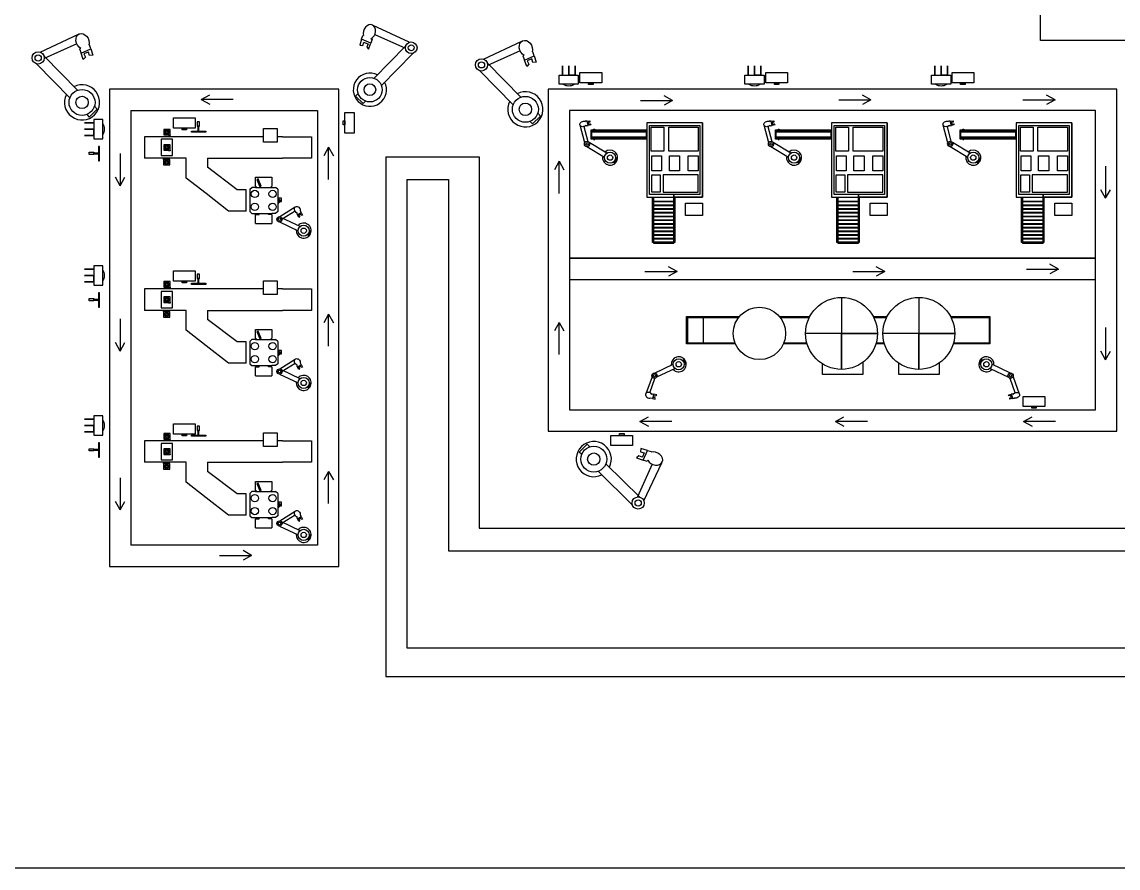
# Model space of a CAD drawing. Header units: millimetres. Extents: x 830 to 218144, y 75 to 99943.
# Drawn here: x 88195 to 147263, y 75 to 45653 of the extents above; entities that cross this region are included whole.
import ezdxf

# ---------------------------------------------------------------- set-up
doc = ezdxf.new("R2010")
doc.units = ezdxf.units.MM

msp = doc.modelspace()

# ---------------------------------------------------------------- linework, layer by layer
for p, q in [((89180, 44025), (91236, 44985)), ((106501, 44726), (106564, 44931)), ((106564, 44931), (106595, 44918)), ((109070, 44555), (107131, 45460)), ((107208, 44976), (108862, 44233)), ((91154, 44471), (89401, 43684)), ((91838, 44424), (91804, 44410)), ((91904, 44207), (91838, 44424)), ((106501, 44726), (106401, 44398)), ((106401, 44398), (106565, 44384)), ((106993, 44508), (106501, 44726)), ((106565, 44384), (106624, 44562)), ((106624, 44562), (106821, 44479)), ((106850, 44467), (106777, 44293)), ((106821, 44479), (106850, 44467)), ((106879, 44180), (106993, 44508)), ((107066, 44717), (106993, 44508)), ((107001, 44745), (107066, 44717)), ((113070, 43652), (115126, 44612)), ((91374, 44226), (91306, 44197)), ((91306, 44197), (91383, 43976)), ((91383, 43976), (91904, 44207)), ((91504, 43628), (91383, 43976)), ((91612, 43747), (91504, 43628)), ((91565, 43945), (91535, 43932)), ((91535, 43932), (91612, 43747)), ((91774, 44033), (91565, 43945)), ((91836, 43844), (91774, 44033)), ((92010, 43858), (91836, 43844)), ((91904, 44207), (92010, 43858)), ((106777, 44293), (106879, 44180)), ((115044, 44097), (113291, 43310)), ((115264, 43853), (115196, 43823)), ((115196, 43823), (115273, 43602)), ((115273, 43602), (115794, 43833)), ((115728, 44050), (115694, 44036)), ((115794, 43833), (115728, 44050)), ((115794, 43833), (115900, 43485)), ((115394, 43254), (115273, 43602)), ((115502, 43374), (115394, 43254)), ((115455, 43571), (115425, 43559)), ((115425, 43559), (115502, 43374)), ((115664, 43659), (115455, 43571)), ((115726, 43470), (115664, 43659)), ((115900, 43485), (115726, 43470)), ((94065, 42038), (92915, 42038)), ((92915, 42038), (92915, 16317)), ((105279, 42038), (94065, 42038)), ((105279, 16317), (105279, 42038)), ((117710, 42038), (116560, 42038)), ((147193, 42038), (116560, 42038)), ((116560, 42038), (116560, 23612)), ((147193, 23612), (147193, 42038)), ((97858, 41480), (98317, 41734)), ((99587, 41480), (97858, 41480)), ((97858, 41480), (98317, 41225)), ((121525, 41426), (123255, 41426)), ((123255, 41426), (122795, 41680)), ((123255, 41426), (122795, 41171)), ((132218, 41454), (133948, 41454)), ((133948, 41454), (133488, 41709)), ((133948, 41454), (133488, 41200)), ((142138, 41454), (143868, 41454)), ((143868, 41454), (143408, 41709)), ((143868, 41454), (143408, 41200)), ((92915, 40888), (92915, 17467)), ((94065, 40888), (104129, 40888)), ((94065, 40888), (94065, 17467)), ((104129, 40888), (104129, 33852)), ((117710, 40888), (117710, 32923)), ((146043, 40888), (117710, 40888)), ((146043, 32923), (146043, 40888)), ((118650, 40315), (118553, 40303)), ((118553, 40303), (118557, 40288)), ((118650, 40315), (118805, 40334)), ((118709, 40077), (118650, 40315)), ((118798, 40259), (118714, 40247)), ((118714, 40247), (118735, 40152)), ((118805, 40334), (118798, 40259)), ((124877, 40222), (121877, 40222)), ((121877, 40222), (121877, 36222)), ((124877, 36222), (124877, 40222)), ((124877, 40222), (124877, 36222)), ((128565, 40315), (128469, 40303)), ((128469, 40303), (128472, 40288)), ((128565, 40315), (128721, 40334)), ((128624, 40077), (128565, 40315)), ((128714, 40259), (128629, 40247)), ((128629, 40247), (128651, 40152)), ((128721, 40334), (128714, 40259)), ((134819, 40222), (131819, 40222)), ((131819, 40222), (131819, 36222)), ((134819, 36222), (134819, 40222)), ((134819, 40222), (134819, 36222)), ((138221, 40315), (138124, 40303)), ((138124, 40303), (138127, 40288)), ((138221, 40315), (138376, 40334)), ((138279, 40077), (138221, 40315)), ((138369, 40259), (138284, 40247)), ((138284, 40247), (138306, 40152)), ((138376, 40334), (138369, 40259)), ((144770, 40222), (141770, 40222)), ((141770, 40222), (141770, 36222)), ((144770, 36222), (144770, 40222)), ((144770, 40222), (144770, 36222)), ((118522, 39149), (118271, 40091)), ((118482, 40018), (118683, 39217)), ((118602, 40092), (118609, 40061)), ((118609, 40061), (118709, 40077)), ((118865, 40102), (118709, 40077)), ((118735, 40152), (118738, 40138)), ((118738, 40138), (118822, 40157)), ((118822, 40157), (118865, 40102)), ((121877, 39785), (118866, 39785)), ((121877, 39845), (121877, 39785)), ((121877, 39785), (121877, 39342)), ((128437, 39149), (128186, 40091)), ((128397, 40018), (128598, 39217)), ((128517, 40092), (128525, 40061)), ((128525, 40061), (128624, 40077)), ((128780, 40102), (128624, 40077)), ((128651, 40152), (128654, 40138)), ((128654, 40138), (128738, 40157)), ((128738, 40157), (128780, 40102)), ((131819, 39785), (128808, 39785)), ((131819, 39845), (131819, 39785)), ((131819, 39785), (131819, 39342)), ((138092, 39149), (137841, 40091)), ((138053, 40018), (138253, 39217)), ((138173, 40092), (138180, 40061)), ((138180, 40061), (138279, 40077)), ((138435, 40102), (138279, 40077)), ((138306, 40152), (138309, 40138)), ((138309, 40138), (138393, 40157)), ((138393, 40157), (138435, 40102)), ((141770, 39785), (138759, 39785)), ((141770, 39845), (141770, 39785)), ((141770, 39785), (141770, 39342)), ((94804, 39468), (94804, 38318)), ((101205, 39468), (94804, 39468)), ((102241, 39468), (101952, 39468)), ((102241, 39468), (103806, 39468)), ((103806, 39468), (103806, 38318)), ((121877, 39402), (118866, 39402)), ((121877, 39342), (121877, 39402)), ((131819, 39402), (128808, 39402)), ((131819, 39342), (131819, 39402)), ((141770, 39402), (138759, 39402)), ((141770, 39342), (141770, 39402)), ((93491, 38557), (93491, 36828)), ((104724, 38899), (104470, 38440)), ((104724, 37170), (104724, 38899)), ((104724, 38899), (104979, 38440)), ((97052, 38318), (94804, 38318)), ((97052, 37241), (97052, 38318)), ((98199, 38318), (98199, 37821)), ((98199, 38318), (102241, 38318)), ((99785, 36614), (98199, 37821)), ((103806, 38318), (102241, 38318)), ((107811, 38388), (107811, 36388)), ((107811, 38388), (109811, 38388)), ((111811, 38388), (112827, 38388)), ((112827, 38388), (112827, 36388)), ((112827, 38388), (112827, 36388)), ((117141, 38149), (116887, 37690)), ((117141, 36420), (117141, 38149)), ((117141, 38149), (117396, 37690)), ((146592, 37883), (146592, 36153)), ((93491, 36828), (93236, 37287)), ((93491, 36828), (93746, 37287)), ((98125, 36404), (97052, 37241)), ((100781, 36812), (100781, 37289)), ((100781, 37289), (101669, 37289)), ((101669, 37289), (101669, 36812)), ((100470, 36637), (100583, 36739)), ((100781, 36812), (100852, 36739)), ((100781, 36739), (101669, 36739)), ((101669, 36812), (101598, 36739)), ((101980, 36637), (101867, 36739)), ((108932, 37165), (108932, 35947)), ((110157, 37165), (111173, 37165)), ((111173, 37165), (111173, 35165)), ((99331, 35464), (98125, 36404)), ((99969, 36614), (99785, 36614)), ((100279, 36614), (99969, 36614)), ((100279, 35464), (100279, 36614)), ((102093, 35974), (102093, 36076)), ((102093, 36076), (102111, 36076)), ((102111, 36076), (102111, 35974)), ((107811, 36388), (107811, 34388)), ((112827, 36388), (112827, 34388)), ((121877, 36222), (124877, 36222)), ((122171, 33767), (122171, 36222)), ((122171, 36222), (122221, 36222)), ((122221, 36222), (122221, 33767)), ((123330, 34166), (123330, 36366)), ((123330, 36366), (123330, 36166)), ((123330, 33767), (123330, 36222)), ((123330, 35981), (123330, 36181)), ((123330, 36166), (123330, 35966)), ((124877, 36222), (123377, 36222)), ((123377, 36222), (123377, 33767)), ((131819, 36222), (134819, 36222)), ((132113, 33767), (132113, 36222)), ((132113, 36222), (132163, 36222)), ((132163, 36222), (132163, 33767)), ((133272, 34166), (133272, 36366)), ((133272, 36366), (133272, 36166)), ((133272, 33767), (133272, 36222)), ((133272, 35981), (133272, 36181)), ((133272, 36166), (133272, 35966)), ((134819, 36222), (133319, 36222)), ((133319, 36222), (133319, 33767)), ((141770, 36222), (144770, 36222)), ((142063, 33767), (142063, 36222)), ((142063, 36222), (142113, 36222)), ((142113, 36222), (142113, 33767)), ((143222, 34166), (143222, 36366)), ((143222, 36366), (143222, 36166)), ((143222, 33767), (143222, 36222)), ((143222, 35981), (143222, 36181)), ((143222, 36166), (143222, 35966)), ((144770, 36222), (143270, 36222)), ((143270, 36222), (143270, 33767)), ((146592, 36153), (146337, 36613)), ((146592, 36153), (146847, 36613)), ((100279, 35464), (99331, 35464)), ((102111, 35974), (101980, 35853)), ((101980, 35872), (102093, 35974)), ((102101, 35164), (102923, 35686)), ((102917, 35463), (102214, 35031)), ((103211, 35481), (103197, 35473)), ((103251, 35392), (103211, 35481)), ((108932, 35947), (108932, 33947)), ((123330, 35981), (122221, 35981)), ((122221, 35981), (123330, 35981)), ((123330, 35966), (122221, 35966)), ((122221, 35966), (122221, 35766)), ((123330, 35966), (122221, 35966)), ((122221, 35966), (122221, 35766)), ((123330, 35781), (122221, 35781)), ((122221, 35781), (123330, 35781)), ((122221, 35766), (122221, 35566)), ((122221, 35766), (123330, 35766)), ((123330, 35766), (122221, 35766)), ((122221, 35766), (122221, 35566)), ((123330, 35581), (122221, 35581)), ((122221, 35581), (123330, 35581)), ((122221, 35566), (122221, 35366)), ((122221, 35566), (123330, 35566)), ((123330, 35566), (122221, 35566)), ((122221, 35566), (122221, 35366)), ((123330, 35781), (123330, 35981)), ((123330, 35981), (123330, 35781)), ((123330, 35966), (123330, 35966)), ((123330, 35966), (123330, 35966)), ((123330, 35966), (123330, 35966)), ((123330, 35966), (123330, 35966)), ((123330, 35966), (123330, 35966)), ((123330, 35966), (123330, 35966)), ((123330, 35966), (123330, 35966)), ((123330, 35581), (123330, 35781)), ((123330, 35781), (123330, 35581)), ((123330, 35381), (123330, 35581)), ((133272, 35981), (132163, 35981)), ((132163, 35981), (133272, 35981)), ((133272, 35966), (132163, 35966)), ((132163, 35966), (132163, 35766)), ((133272, 35966), (132163, 35966)), ((132163, 35966), (132163, 35766)), ((133272, 35781), (132163, 35781)), ((132163, 35781), (133272, 35781)), ((132163, 35766), (132163, 35566)), ((132163, 35766), (133272, 35766)), ((133272, 35766), (132163, 35766)), ((132163, 35766), (132163, 35566)), ((133272, 35581), (132163, 35581)), ((132163, 35581), (133272, 35581)), ((132163, 35566), (132163, 35366)), ((132163, 35566), (133272, 35566)), ((133272, 35566), (132163, 35566)), ((132163, 35566), (132163, 35366)), ((133272, 35781), (133272, 35981)), ((133272, 35981), (133272, 35781)), ((133272, 35966), (133272, 35966)), ((133272, 35966), (133272, 35966)), ((133272, 35966), (133272, 35966)), ((133272, 35966), (133272, 35966)), ((133272, 35966), (133272, 35966)), ((133272, 35966), (133272, 35966)), ((133272, 35966), (133272, 35966)), ((133272, 35581), (133272, 35781)), ((133272, 35781), (133272, 35581)), ((133272, 35381), (133272, 35581)), ((143222, 35981), (142113, 35981)), ((142113, 35981), (143222, 35981)), ((143222, 35966), (142113, 35966)), ((142113, 35966), (142113, 35766)), ((143222, 35966), (142113, 35966)), ((142113, 35966), (142113, 35766)), ((143222, 35781), (142113, 35781)), ((142113, 35781), (143222, 35781)), ((142113, 35766), (142113, 35566)), ((142113, 35766), (143222, 35766)), ((143222, 35766), (142113, 35766)), ((142113, 35766), (142113, 35566)), ((143222, 35581), (142113, 35581)), ((142113, 35581), (143222, 35581)), ((142113, 35566), (142113, 35366)), ((142113, 35566), (143222, 35566)), ((143222, 35566), (142113, 35566)), ((142113, 35566), (142113, 35366)), ((143222, 35781), (143222, 35981)), ((143222, 35981), (143222, 35781)), ((143222, 35966), (143222, 35966)), ((143222, 35966), (143222, 35966)), ((143222, 35966), (143222, 35966)), ((143222, 35966), (143222, 35966)), ((143222, 35966), (143222, 35966)), ((143222, 35966), (143222, 35966)), ((143222, 35966), (143222, 35966)), ((143222, 35581), (143222, 35781)), ((143222, 35781), (143222, 35581)), ((143222, 35381), (143222, 35581)), ((100470, 35441), (100583, 35339)), ((100781, 35339), (101669, 35339)), ((100781, 34789), (100781, 35278)), ((100781, 35278), (100974, 35278)), ((100974, 35278), (100974, 35339)), ((101477, 35278), (101477, 35339)), ((101669, 35278), (101477, 35278)), ((101669, 35278), (101669, 34789)), ((101980, 35441), (101867, 35339)), ((103024, 35371), (102997, 35355)), ((102997, 35355), (103042, 35265)), ((103042, 35265), (103251, 35392)), ((103113, 35123), (103042, 35265)), ((103121, 35262), (103109, 35255)), ((103109, 35255), (103152, 35180)), ((103152, 35180), (103113, 35123)), ((103205, 35311), (103121, 35262)), ((103242, 35234), (103205, 35311)), ((103316, 35249), (103242, 35234)), ((103251, 35392), (103316, 35249)), ((111173, 35165), (111173, 33165)), ((123330, 35381), (122221, 35381)), ((122221, 35381), (123330, 35381)), ((122221, 35366), (122221, 35166)), ((122221, 35366), (123330, 35366)), ((123330, 35366), (122221, 35366)), ((122221, 35366), (122221, 35166)), ((123330, 35366), (122221, 35366)), ((123330, 35366), (122221, 35366)), ((123330, 35181), (122221, 35181)), ((122221, 35181), (123330, 35181)), ((122221, 35166), (122221, 34966)), ((122221, 35166), (123330, 35166)), ((123330, 35166), (122221, 35166)), ((122221, 35166), (122221, 34966)), ((122221, 35166), (123330, 35166)), ((123330, 35166), (122221, 35166)), ((123330, 34981), (122221, 34981)), ((122221, 34981), (123330, 34981)), ((122221, 34966), (122221, 34766)), ((122221, 34966), (123330, 34966)), ((123330, 34966), (122221, 34966)), ((122221, 34966), (122221, 34766)), ((122221, 34966), (123330, 34966)), ((123330, 34966), (122221, 34966)), ((123330, 35181), (123330, 35381)), ((123330, 34981), (123330, 35181)), ((123330, 34781), (123330, 34981)), ((133272, 35381), (132163, 35381)), ((132163, 35381), (133272, 35381)), ((132163, 35366), (132163, 35166)), ((132163, 35366), (133272, 35366)), ((133272, 35366), (132163, 35366)), ((132163, 35366), (132163, 35166)), ((133272, 35366), (132163, 35366)), ((133272, 35366), (132163, 35366)), ((133272, 35181), (132163, 35181)), ((132163, 35181), (133272, 35181)), ((132163, 35166), (132163, 34966)), ((132163, 35166), (133272, 35166)), ((133272, 35166), (132163, 35166)), ((132163, 35166), (132163, 34966)), ((132163, 35166), (133272, 35166)), ((133272, 35166), (132163, 35166)), ((133272, 34981), (132163, 34981)), ((132163, 34981), (133272, 34981)), ((132163, 34966), (132163, 34766)), ((132163, 34966), (133272, 34966)), ((133272, 34966), (132163, 34966)), ((132163, 34966), (132163, 34766)), ((132163, 34966), (133272, 34966)), ((133272, 34966), (132163, 34966)), ((133272, 35181), (133272, 35381)), ((133272, 34981), (133272, 35181)), ((133272, 34781), (133272, 34981)), ((143222, 35381), (142113, 35381)), ((142113, 35381), (143222, 35381)), ((142113, 35366), (142113, 35166)), ((142113, 35366), (143222, 35366)), ((143222, 35366), (142113, 35366)), ((142113, 35366), (142113, 35166)), ((143222, 35366), (142113, 35366)), ((143222, 35366), (142113, 35366)), ((143222, 35181), (142113, 35181)), ((142113, 35181), (143222, 35181)), ((142113, 35166), (142113, 34966)), ((142113, 35166), (143222, 35166)), ((143222, 35166), (142113, 35166)), ((142113, 35166), (142113, 34966)), ((142113, 35166), (143222, 35166)), ((143222, 35166), (142113, 35166)), ((143222, 34981), (142113, 34981)), ((142113, 34981), (143222, 34981)), ((142113, 34966), (142113, 34766)), ((142113, 34966), (143222, 34966)), ((143222, 34966), (142113, 34966)), ((142113, 34966), (142113, 34766)), ((142113, 34966), (143222, 34966)), ((143222, 34966), (142113, 34966)), ((143222, 35181), (143222, 35381)), ((143222, 34981), (143222, 35181)), ((143222, 34781), (143222, 34981)), ((100781, 34789), (101669, 34789)), ((107811, 34388), (107811, 32388)), ((112827, 34388), (112827, 32388)), ((123330, 34781), (122221, 34781)), ((122221, 34781), (123330, 34781)), ((122221, 34766), (122221, 34566)), ((122221, 34766), (123330, 34766)), ((123330, 34766), (122221, 34766)), ((122221, 34766), (122221, 34566)), ((123330, 34766), (122221, 34766)), ((123330, 34766), (122221, 34766)), ((123330, 34581), (122221, 34581)), ((122221, 34581), (123330, 34581)), ((122221, 34566), (122221, 34366)), ((122221, 34566), (123330, 34566)), ((123330, 34566), (122221, 34566)), ((122221, 34566), (122221, 34366)), ((122221, 34566), (123330, 34566)), ((123330, 34566), (122221, 34566)), ((123330, 34381), (122221, 34381)), ((122221, 34381), (123330, 34381)), ((122221, 34366), (122221, 34166)), ((122221, 34366), (123330, 34366)), ((123330, 34366), (122221, 34366)), ((122221, 34366), (122221, 34166)), ((122221, 34366), (123330, 34366)), ((123330, 34366), (122221, 34366)), ((123330, 34581), (123330, 34781)), ((123330, 34381), (123330, 34581)), ((123330, 34181), (123330, 34381)), ((133272, 34781), (132163, 34781)), ((132163, 34781), (133272, 34781)), ((132163, 34766), (132163, 34566)), ((132163, 34766), (133272, 34766)), ((133272, 34766), (132163, 34766)), ((132163, 34766), (132163, 34566)), ((133272, 34766), (132163, 34766)), ((133272, 34766), (132163, 34766)), ((133272, 34581), (132163, 34581)), ((132163, 34581), (133272, 34581)), ((132163, 34566), (132163, 34366)), ((132163, 34566), (133272, 34566)), ((133272, 34566), (132163, 34566)), ((132163, 34566), (132163, 34366)), ((132163, 34566), (133272, 34566)), ((133272, 34566), (132163, 34566)), ((133272, 34381), (132163, 34381)), ((132163, 34381), (133272, 34381)), ((132163, 34366), (132163, 34166)), ((132163, 34366), (133272, 34366)), ((133272, 34366), (132163, 34366)), ((132163, 34366), (132163, 34166)), ((132163, 34366), (133272, 34366)), ((133272, 34366), (132163, 34366)), ((133272, 34581), (133272, 34781)), ((133272, 34381), (133272, 34581)), ((133272, 34181), (133272, 34381)), ((143222, 34781), (142113, 34781)), ((142113, 34781), (143222, 34781)), ((142113, 34766), (142113, 34566)), ((142113, 34766), (143222, 34766)), ((143222, 34766), (142113, 34766)), ((142113, 34766), (142113, 34566)), ((143222, 34766), (142113, 34766)), ((143222, 34766), (142113, 34766)), ((143222, 34581), (142113, 34581)), ((142113, 34581), (143222, 34581)), ((142113, 34566), (142113, 34366)), ((142113, 34566), (143222, 34566)), ((143222, 34566), (142113, 34566)), ((142113, 34566), (142113, 34366)), ((142113, 34566), (143222, 34566)), ((143222, 34566), (142113, 34566)), ((143222, 34381), (142113, 34381)), ((142113, 34381), (143222, 34381)), ((142113, 34366), (142113, 34166)), ((142113, 34366), (143222, 34366)), ((143222, 34366), (142113, 34366)), ((142113, 34366), (142113, 34166)), ((142113, 34366), (143222, 34366)), ((143222, 34366), (142113, 34366)), ((143222, 34581), (143222, 34781)), ((143222, 34381), (143222, 34581)), ((143222, 34181), (143222, 34381)), ((92915, 33852), (92915, 32688)), ((94065, 33852), (94065, 32688)), ((104129, 33852), (104129, 24502)), ((108932, 33947), (108932, 31947)), ((123377, 33767), (122171, 33767)), ((123327, 34182), (122218, 34182)), ((122218, 34182), (123327, 34182)), ((123327, 34167), (122218, 34167)), ((123327, 34167), (122218, 34167)), ((123327, 33982), (122218, 33982)), ((122218, 33982), (123327, 33982)), ((122218, 33967), (123327, 33967)), ((123327, 33967), (122218, 33967)), ((123327, 33782), (122218, 33782)), ((122218, 33782), (123327, 33782)), ((122218, 33767), (123327, 33767)), ((123327, 33767), (122218, 33767)), ((122221, 34166), (122221, 33966)), ((122221, 34166), (123330, 34166)), ((122221, 33966), (123330, 33966)), ((122221, 33767), (123327, 33767)), ((122221, 33759), (122221, 33767)), ((122221, 33759), (122221, 33736)), ((122221, 33736), (123330, 33736)), ((123327, 33767), (123330, 33767)), ((123330, 33981), (123330, 34181)), ((123330, 33966), (123330, 34166)), ((123330, 33966), (123330, 33981)), ((123330, 33767), (123330, 33759)), ((123330, 33759), (123330, 33736)), ((133319, 33767), (132113, 33767)), ((133268, 34182), (132159, 34182)), ((132159, 34182), (133268, 34182)), ((133268, 34167), (132159, 34167)), ((133268, 34167), (132159, 34167)), ((133268, 33982), (132159, 33982)), ((132159, 33982), (133268, 33982)), ((132159, 33967), (133268, 33967)), ((133268, 33967), (132159, 33967)), ((133268, 33782), (132159, 33782)), ((132159, 33782), (133268, 33782)), ((132159, 33767), (133268, 33767)), ((133268, 33767), (132159, 33767)), ((132163, 34166), (132163, 33966)), ((132163, 34166), (133272, 34166)), ((132163, 33966), (133272, 33966)), ((132163, 33767), (133268, 33767)), ((132163, 33759), (132163, 33767)), ((132163, 33759), (132163, 33736)), ((132163, 33736), (133272, 33736)), ((133268, 33767), (133272, 33767)), ((133272, 33981), (133272, 34181)), ((133272, 33966), (133272, 34166)), ((133272, 33966), (133272, 33981)), ((133272, 33767), (133272, 33759)), ((133272, 33759), (133272, 33736)), ((143270, 33767), (142063, 33767)), ((143219, 34182), (142110, 34182)), ((142110, 34182), (143219, 34182)), ((143219, 34167), (142110, 34167)), ((143219, 34167), (142110, 34167)), ((143219, 33982), (142110, 33982)), ((142110, 33982), (143219, 33982)), ((142110, 33967), (143219, 33967)), ((143219, 33967), (142110, 33967)), ((143219, 33782), (142110, 33782)), ((142110, 33782), (143219, 33782)), ((142110, 33767), (143219, 33767)), ((143219, 33767), (142110, 33767)), ((142113, 34166), (142113, 33966)), ((142113, 34166), (143222, 34166)), ((142113, 33966), (143222, 33966)), ((142113, 33767), (143219, 33767)), ((142113, 33759), (142113, 33767)), ((142113, 33759), (142113, 33736)), ((142113, 33736), (143222, 33736)), ((143219, 33767), (143222, 33767)), ((143222, 33981), (143222, 34181)), ((143222, 33966), (143222, 34166)), ((143222, 33966), (143222, 33981)), ((143222, 33767), (143222, 33759)), ((143222, 33759), (143222, 33736)), ((111173, 33165), (111173, 31165)), ((104129, 32688), (104129, 25652)), ((117710, 32923), (146043, 32923)), ((117710, 32923), (117710, 31773)), ((146043, 32923), (117710, 32923)), ((117710, 32923), (117710, 31773)), ((144053, 32341), (143594, 32596)), ((146043, 24762), (146043, 32923)), ((107811, 32388), (107811, 30388)), ((108932, 31947), (108932, 29947)), ((112827, 32388), (112827, 30388)), ((121768, 32204), (123498, 32204)), ((123498, 32204), (123038, 32459)), ((123498, 32204), (123038, 31950)), ((132966, 32204), (134695, 32204)), ((134695, 32204), (134236, 32459)), ((134695, 32204), (134236, 31950)), ((142324, 32341), (144053, 32341)), ((144053, 32341), (143594, 32087)), ((117710, 31773), (117710, 24762)), ((117710, 31773), (146043, 31773)), ((94804, 31268), (94804, 30118)), ((101205, 31268), (94804, 31268)), ((102241, 31268), (101952, 31268)), ((102241, 31268), (103806, 31268)), ((103806, 31268), (103806, 30118)), ((111173, 31165), (111173, 29165)), ((132358, 30811), (132358, 26936)), ((136526, 30811), (136526, 26936)), ((107811, 30388), (107811, 28388)), ((112827, 30388), (112827, 28388)), ((93491, 29653), (93491, 27924)), ((97052, 30118), (94804, 30118)), ((97052, 29041), (97052, 30118)), ((98199, 30118), (98199, 29621)), ((98199, 30118), (102241, 30118)), ((99785, 28414), (98199, 29621)), ((103806, 30118), (102241, 30118)), ((104724, 29913), (104470, 29453)), ((104724, 28183), (104724, 29913)), ((104724, 29913), (104979, 29453)), ((108932, 29947), (108932, 27947)), ((124075, 29735), (126819, 29735)), ((124075, 28350), (124075, 29735)), ((124897, 29735), (124897, 28350)), ((129051, 29735), (130623, 29735)), ((134093, 29735), (134791, 29735)), ((138261, 29735), (140321, 29735)), ((140321, 29735), (140321, 28350)), ((98125, 28204), (97052, 29041)), ((100781, 28612), (100781, 29089)), ((100781, 29089), (101669, 29089)), ((100781, 29089), (101669, 29089)), ((101669, 29089), (101669, 28612)), ((101669, 29089), (101669, 28612)), ((111173, 29165), (111173, 27165)), ((117141, 29471), (116887, 29012)), ((117141, 27742), (117141, 29471)), ((117141, 29471), (117396, 29012)), ((146592, 29190), (146592, 27460)), ((93491, 27924), (93236, 28383)), ((93491, 27924), (93746, 28383)), ((99969, 28414), (99785, 28414)), ((100279, 28414), (99969, 28414)), ((100279, 27264), (100279, 28414)), ((100470, 28437), (100583, 28539)), ((100781, 28612), (100852, 28539)), ((100781, 28539), (101669, 28539)), ((101669, 28612), (101598, 28539)), ((101980, 28437), (101867, 28539)), ((107811, 28388), (107811, 26388)), ((112827, 28388), (112827, 26388)), ((134295, 28874), (130420, 28874)), ((132358, 26936), (132358, 28874)), ((132358, 28874), (134295, 28874)), ((138463, 28874), (134589, 28874)), ((136526, 26936), (136526, 28874)), ((136526, 28874), (138463, 28874)), ((99331, 27264), (98125, 28204)), ((102111, 27774), (101980, 27653)), ((101980, 27672), (102093, 27774)), ((102093, 27774), (102093, 27876)), ((102093, 27876), (102111, 27876)), ((102111, 27876), (102111, 27774)), ((108932, 27947), (108932, 25947)), ((126626, 28350), (124075, 28350)), ((130493, 28350), (129244, 28350)), ((134661, 28350), (134223, 28350)), ((140321, 28350), (138391, 28350)), ((146592, 27460), (146337, 27920)), ((146592, 27460), (146847, 27920)), ((100279, 27264), (99331, 27264)), ((100470, 27241), (100583, 27139)), ((101980, 27241), (101867, 27139)), ((102101, 26964), (102923, 27486)), ((102917, 27263), (102214, 26831)), ((103042, 27065), (103251, 27192)), ((103211, 27281), (103197, 27273)), ((103251, 27192), (103211, 27281)), ((103251, 27192), (103316, 27049)), ((100781, 27139), (101669, 27139)), ((100781, 26589), (100781, 27078)), ((100781, 27078), (100974, 27078)), ((100781, 26589), (101669, 26589)), ((100974, 27078), (100974, 27139)), ((101477, 27078), (101477, 27139)), ((101669, 27078), (101477, 27078)), ((101669, 27078), (101669, 26589)), ((103024, 27171), (102997, 27155)), ((102997, 27155), (103042, 27065)), ((103113, 26923), (103042, 27065)), ((103121, 27062), (103109, 27055)), ((103109, 27055), (103152, 26980)), ((103152, 26980), (103113, 26923)), ((103205, 27111), (103121, 27062)), ((103242, 27034), (103205, 27111)), ((103316, 27049), (103242, 27034)), ((111173, 27165), (111173, 25165)), ((107811, 26388), (107811, 24388)), ((112827, 26388), (112827, 24388)), ((122150, 26538), (121812, 25624)), ((122029, 25677), (122304, 26455)), ((141724, 25677), (141449, 26455)), ((141603, 26538), (141941, 25624)), ((108932, 25947), (108932, 23947)), ((122073, 25386), (122078, 25401)), ((122142, 25592), (122152, 25622)), ((122152, 25622), (122249, 25597)), ((122249, 25597), (122169, 25366)), ((122238, 25427), (122269, 25520)), ((122322, 25408), (122238, 25427)), ((122402, 25558), (122249, 25597)), ((122269, 25520), (122273, 25534)), ((122273, 25534), (122355, 25507)), ((122322, 25333), (122322, 25408)), ((122355, 25507), (122402, 25558)), ((141351, 25558), (141504, 25597)), ((141398, 25507), (141351, 25558)), ((141480, 25534), (141398, 25507)), ((141431, 25408), (141514, 25427)), ((141431, 25333), (141431, 25408)), ((141484, 25520), (141480, 25534)), ((141514, 25427), (141484, 25520)), ((141601, 25622), (141504, 25597)), ((141504, 25597), (141584, 25366)), ((141611, 25592), (141601, 25622)), ((141680, 25386), (141675, 25401)), ((111173, 25165), (111173, 23165)), ((122169, 25366), (122073, 25386)), ((122169, 25366), (122322, 25333)), ((141584, 25366), (141431, 25333)), ((141584, 25366), (141680, 25386)), ((104129, 24502), (104129, 17467)), ((107811, 24388), (107811, 22388)), ((112827, 24388), (112827, 22388)), ((116560, 24762), (116560, 23612)), ((117710, 24762), (146043, 24762)), ((121494, 24135), (121953, 24390)), ((132028, 24135), (132488, 24390)), ((142167, 24135), (142627, 24390)), ((108932, 23947), (108932, 21947)), ((123223, 24135), (121494, 24135)), ((121494, 24135), (121953, 23880)), ((133758, 24135), (132028, 24135)), ((132028, 24135), (132488, 23880)), ((143897, 24135), (142167, 24135)), ((142167, 24135), (142627, 23880)), ((94804, 23082), (94804, 21932)), ((101205, 23082), (94804, 23082)), ((102241, 23082), (101952, 23082)), ((102241, 23082), (103806, 23082)), ((103806, 23082), (103806, 21932)), ((111173, 23165), (111173, 21165)), ((116560, 23612), (147193, 23612)), ((121549, 22679), (121535, 22505)), ((121535, 22505), (121724, 22443)), ((121898, 22573), (121549, 22679)), ((121667, 22052), (121898, 22573)), ((121898, 22573), (122115, 22507)), ((122115, 22507), (122101, 22473)), ((97052, 21932), (94804, 21932)), ((97052, 20856), (97052, 21932)), ((98199, 21932), (98199, 21436)), ((98199, 21932), (102241, 21932)), ((103806, 21932), (102241, 21932)), ((107811, 22388), (107811, 20388)), ((108932, 21947), (108932, 19947)), ((112827, 22388), (112827, 20388)), ((121439, 22281), (121319, 22172)), ((121319, 22172), (121667, 22052)), ((121623, 22203), (121439, 22281)), ((121636, 22234), (121623, 22203)), ((121724, 22443), (121636, 22234)), ((121888, 21975), (121667, 22052)), ((121716, 19849), (122676, 21905)), ((121917, 22043), (121888, 21975)), ((99785, 20229), (98199, 21436)), ((104724, 21441), (104470, 20982)), ((104724, 19712), (104724, 21441)), ((104724, 21441), (104979, 20982)), ((122162, 21823), (121375, 20070)), ((93491, 21099), (93491, 19369)), ((98125, 20019), (97052, 20856)), ((100781, 20427), (100781, 20904)), ((100781, 20904), (101669, 20904)), ((100781, 20904), (101669, 20904)), ((101669, 20904), (101669, 20427)), ((101669, 20904), (101669, 20427)), ((111173, 21165), (111173, 19165)), ((99969, 20229), (99785, 20229)), ((100279, 20229), (99969, 20229)), ((100279, 19079), (100279, 20229)), ((100470, 20252), (100583, 20354)), ((100781, 20427), (100852, 20354)), ((100781, 20354), (101669, 20354)), ((101669, 20427), (101598, 20354)), ((101980, 20252), (101867, 20354)), ((107811, 20388), (107811, 18388)), ((112827, 20388), (112827, 18388)), ((93491, 19369), (93236, 19828)), ((93491, 19369), (93746, 19828)), ((99331, 19079), (98125, 20019)), ((102111, 19588), (101980, 19468)), ((101980, 19487), (102093, 19588)), ((102093, 19588), (102093, 19691)), ((102093, 19691), (102111, 19691)), ((102111, 19691), (102111, 19588)), ((108932, 19947), (108932, 17947)), ((100279, 19079), (99331, 19079)), ((100470, 19055), (100583, 18954)), ((100781, 18954), (101669, 18954)), ((100974, 18893), (100974, 18954)), ((101477, 18893), (101477, 18954)), ((101980, 19055), (101867, 18954)), ((102101, 18778), (102923, 19301)), ((102917, 19078), (102214, 18645)), ((103024, 18986), (102997, 18969)), ((102997, 18969), (103042, 18879)), ((103042, 18879), (103251, 19007)), ((103205, 18925), (103121, 18876)), ((103211, 19096), (103197, 19088)), ((103242, 18848), (103205, 18925)), ((103251, 19007), (103211, 19096)), ((103251, 19007), (103316, 18864)), ((111173, 19165), (111173, 17165)), ((100781, 18404), (100781, 18893)), ((100781, 18893), (100974, 18893)), ((100781, 18404), (101669, 18404)), ((101669, 18893), (101477, 18893)), ((101669, 18893), (101669, 18404)), ((103113, 18738), (103042, 18879)), ((103121, 18876), (103109, 18869)), ((103109, 18869), (103152, 18795)), ((103152, 18795), (103113, 18738)), ((103316, 18864), (103242, 18848)), ((107811, 18388), (107811, 16388)), ((113827, 18388), (115827, 18388)), ((115819, 18388), (117819, 18388)), ((115819, 18388), (117819, 18388)), ((117819, 18388), (119819, 18388)), ((117819, 18388), (119819, 18388)), ((119811, 18388), (121811, 18388)), ((121811, 18388), (123811, 18388)), ((123811, 18388), (125811, 18388)), ((125811, 18388), (127811, 18388)), ((127811, 18388), (129811, 18388)), ((129811, 18388), (131811, 18388)), ((131811, 18388), (133811, 18388)), ((133811, 18388), (135811, 18388)), ((135811, 18388), (137811, 18388)), ((137811, 18388), (139811, 18388)), ((139811, 18388), (141811, 18388)), ((141811, 18388), (143811, 18388)), ((143811, 18388), (145811, 18388)), ((145811, 18388), (147811, 18388)), ((108932, 17947), (108932, 15947)), ((104129, 17467), (94065, 17467)), ((100570, 16918), (100111, 17173)), ((111173, 17165), (113173, 17165)), ((111173, 17165), (113173, 17165)), ((113173, 17165), (114940, 17165)), ((114940, 17165), (116940, 17165)), ((116940, 17165), (118940, 17165)), ((117165, 17165), (118932, 17165)), ((118932, 17165), (120932, 17165)), ((118940, 17165), (120940, 17165)), ((120932, 17165), (122932, 17165)), ((120940, 17165), (122940, 17165)), ((122932, 17165), (124932, 17165)), ((124932, 17165), (126932, 17165)), ((126932, 17165), (128932, 17165)), ((128932, 17165), (130932, 17165)), ((130932, 17165), (132932, 17165)), ((132932, 17165), (134932, 17165)), ((134932, 17165), (136932, 17165)), ((136932, 17165), (138932, 17165)), ((138932, 17165), (140932, 17165)), ((140932, 17165), (142932, 17165)), ((142932, 17165), (144932, 17165)), ((142932, 17165), (144932, 17165)), ((144932, 17165), (146932, 17165)), ((146932, 17165), (148932, 17165)), ((98841, 16918), (100570, 16918)), ((100570, 16918), (100111, 16663)), ((92915, 16317), (105279, 16317)), ((104129, 16317), (105279, 16317)), ((107811, 16388), (107811, 14388)), ((108932, 15947), (108932, 13947)), ((107811, 14388), (107811, 12388)), ((108932, 13947), (108932, 11947)), ((107811, 12388), (107811, 10388)), ((110932, 11947), (112932, 11947)), ((112932, 11947), (114932, 11947)), ((114932, 11947), (116932, 11947)), ((118932, 11947), (120932, 11947)), ((120932, 11947), (122932, 11947)), ((122932, 11947), (124932, 11947)), ((124932, 11947), (126932, 11947)), ((126932, 11947), (128932, 11947)), ((128932, 11947), (130932, 11947)), ((130932, 11947), (132932, 11947)), ((132932, 11947), (134932, 11947)), ((134932, 11947), (136932, 11947)), ((136932, 11947), (138932, 11947)), ((138932, 11947), (140932, 11947)), ((138932, 11947), (140932, 11947)), ((140932, 11947), (142932, 11947)), ((142932, 11947), (144932, 11947)), ((144932, 11947), (146932, 11947)), ((146932, 11947), (148932, 11947)), ((107811, 10388), (109811, 10388)), ((111811, 10388), (113811, 10388)), ((113811, 10388), (115811, 10388)), ((115811, 10388), (117811, 10388)), ((119811, 10388), (121811, 10388)), ((121811, 10388), (123811, 10388)), ((123811, 10388), (125811, 10388)), ((125811, 10388), (127811, 10388)), ((127811, 10388), (129811, 10388)), ((129811, 10388), (131811, 10388)), ((131811, 10388), (133811, 10388)), ((133811, 10388), (135811, 10388)), ((135811, 10388), (137811, 10388)), ((137811, 10388), (139811, 10388)), ((139811, 10388), (141811, 10388)), ((139811, 10388), (141811, 10388)), ((141811, 10388), (143811, 10388)), ((143811, 10388), (145811, 10388)), ((145811, 10388), (147811, 10388))]:
    msp.add_line(p, q)
at = {"color": 242, "true_color": 0xcd2027}
for p, q in [((117318, 42788), (117318, 43287)), ((117318, 43287), (117318, 42788)), ((117661, 42788), (117661, 43287)), ((117661, 43287), (117661, 42788)), ((118004, 42788), (118004, 43287)), ((118004, 43287), (118004, 42788)), ((127329, 42788), (127329, 43287)), ((127329, 43287), (127329, 42788)), ((127672, 42788), (127672, 43287)), ((127672, 43287), (127672, 42788)), ((128015, 42788), (128015, 43287)), ((128015, 43287), (128015, 42788)), ((137384, 42788), (137384, 43287)), ((137384, 43287), (137384, 42788)), ((137727, 42788), (137727, 43287)), ((137727, 43287), (137727, 42788)), ((138069, 42788), (138069, 43287)), ((138069, 43287), (138069, 42788)), ((118004, 42788), (117661, 42788)), ((128015, 42788), (127672, 42788)), ((138069, 42788), (137727, 42788)), ((92073, 40222), (91574, 40222)), ((91574, 40222), (92073, 40222)), ((92073, 39879), (91574, 39879)), ((91574, 39879), (92073, 39879)), ((92073, 39537), (92073, 39879)), ((92073, 39537), (91574, 39537)), ((91574, 39537), (92073, 39537)), ((92073, 32339), (91574, 32339)), ((91574, 32339), (92073, 32339)), ((92073, 31996), (91574, 31996)), ((91574, 31996), (92073, 31996)), ((92073, 31653), (92073, 31996)), ((92073, 31653), (91574, 31653)), ((91574, 31653), (92073, 31653)), ((92073, 24255), (91574, 24255)), ((91574, 24255), (92073, 24255)), ((92073, 23912), (91574, 23912)), ((91574, 23912), (92073, 23912)), ((92073, 23569), (92073, 23912)), ((92073, 23569), (91574, 23569)), ((91574, 23569), (92073, 23569))]:
    msp.add_line(p, q, dxfattribs=at)
at = {"color": 4}
for p, q in [((107811, 38388), (107811, 36388)), ((109811, 38388), (111811, 38388)), ((111811, 38388), (112827, 38388)), ((112827, 38388), (112827, 36388)), ((112827, 38388), (112827, 36388)), ((108932, 37165), (108932, 35947)), ((108932, 37165), (110157, 37165)), ((110157, 37165), (111173, 37165)), ((111173, 37165), (111173, 35165)), ((107811, 36388), (107811, 34388)), ((112827, 36388), (112827, 34388)), ((108932, 35947), (108932, 33947)), ((111173, 35165), (111173, 33165)), ((107811, 34388), (107811, 32388)), ((112827, 34388), (112827, 32388)), ((108932, 33947), (108932, 31947)), ((111173, 33165), (111173, 31165)), ((107811, 32388), (107811, 30388)), ((108932, 31947), (108932, 29947)), ((112827, 32388), (112827, 30388)), ((111173, 31165), (111173, 29165)), ((107811, 30388), (107811, 28388)), ((112827, 30388), (112827, 28388)), ((108932, 29947), (108932, 27947)), ((111173, 29165), (111173, 27165)), ((107811, 28388), (107811, 26388)), ((112827, 28388), (112827, 26388)), ((108932, 27947), (108932, 25947)), ((111173, 27165), (111173, 25165)), ((107811, 26388), (107811, 24388)), ((112827, 26388), (112827, 24388)), ((108932, 25947), (108932, 23947)), ((111173, 25165), (111173, 23165)), ((107811, 24388), (107811, 22388)), ((112827, 24388), (112827, 22388)), ((108932, 23947), (108932, 21947)), ((111173, 23165), (111173, 21165)), ((107811, 22388), (107811, 20388)), ((108932, 21947), (108932, 19947)), ((112827, 22388), (112827, 20388)), ((111173, 21165), (111173, 19165)), ((107811, 20388), (107811, 18388)), ((112827, 20388), (112827, 18388)), ((108932, 19947), (108932, 17947)), ((111173, 19165), (111173, 17165)), ((107811, 18388), (107811, 16388)), ((112827, 18388), (113827, 18388)), ((113827, 18388), (115827, 18388)), ((115819, 18388), (117819, 18388)), ((115819, 18388), (117819, 18388)), ((117819, 18388), (119819, 18388)), ((117819, 18388), (119819, 18388)), ((119811, 18388), (121811, 18388)), ((121811, 18388), (123811, 18388)), ((123811, 18388), (125811, 18388)), ((125811, 18388), (127811, 18388)), ((127811, 18388), (129811, 18388)), ((129811, 18388), (131811, 18388)), ((131811, 18388), (133811, 18388)), ((133811, 18388), (135811, 18388)), ((135811, 18388), (137811, 18388)), ((137811, 18388), (139811, 18388)), ((139811, 18388), (141811, 18388)), ((141811, 18388), (143811, 18388)), ((143811, 18388), (145811, 18388)), ((145811, 18388), (147811, 18388)), ((108932, 17947), (108932, 15947)), ((111173, 17165), (113173, 17165)), ((111173, 17165), (113173, 17165)), ((113173, 17165), (114940, 17165)), ((114940, 17165), (116940, 17165)), ((116940, 17165), (118940, 17165)), ((117165, 17165), (118932, 17165)), ((118932, 17165), (120932, 17165)), ((118940, 17165), (120940, 17165)), ((120932, 17165), (122932, 17165)), ((120940, 17165), (122940, 17165)), ((122932, 17165), (124932, 17165)), ((124932, 17165), (126932, 17165)), ((126932, 17165), (128932, 17165)), ((128932, 17165), (130932, 17165)), ((130932, 17165), (132932, 17165)), ((132932, 17165), (134932, 17165)), ((134932, 17165), (136932, 17165)), ((136932, 17165), (138932, 17165)), ((138932, 17165), (140932, 17165)), ((140932, 17165), (142932, 17165)), ((142932, 17165), (144932, 17165)), ((142932, 17165), (144932, 17165)), ((144932, 17165), (146932, 17165)), ((144932, 17165), (146932, 17165)), ((146932, 17165), (148932, 17165)), ((107811, 16388), (107811, 14388)), ((108932, 15947), (108932, 13947)), ((107811, 14388), (107811, 12388)), ((108932, 13947), (108932, 11947)), ((107811, 12388), (107811, 10388)), ((108932, 11947), (110932, 11947)), ((110932, 11947), (112932, 11947)), ((112932, 11947), (114932, 11947)), ((114932, 11947), (116932, 11947)), ((116932, 11947), (118932, 11947)), ((118932, 11947), (120932, 11947)), ((120932, 11947), (122932, 11947)), ((122932, 11947), (124932, 11947)), ((124932, 11947), (126932, 11947)), ((126932, 11947), (128932, 11947)), ((128932, 11947), (130932, 11947)), ((130932, 11947), (132932, 11947)), ((132932, 11947), (134932, 11947)), ((134932, 11947), (136932, 11947)), ((136932, 11947), (138932, 11947)), ((138932, 11947), (140932, 11947)), ((138932, 11947), (140932, 11947)), ((140932, 11947), (142932, 11947)), ((140932, 11947), (142932, 11947)), ((142932, 11947), (144932, 11947)), ((144932, 11947), (146932, 11947)), ((146932, 11947), (148932, 11947)), ((109811, 10388), (111811, 10388)), ((111811, 10388), (113811, 10388)), ((113811, 10388), (115811, 10388)), ((117811, 10388), (119811, 10388)), ((119811, 10388), (121811, 10388)), ((121811, 10388), (123811, 10388)), ((123811, 10388), (125811, 10388)), ((125811, 10388), (127811, 10388)), ((127811, 10388), (129811, 10388)), ((129811, 10388), (131811, 10388)), ((131811, 10388), (133811, 10388)), ((133811, 10388), (135811, 10388)), ((135811, 10388), (137811, 10388)), ((137811, 10388), (139811, 10388)), ((139811, 10388), (141811, 10388)), ((139811, 10388), (141811, 10388)), ((141811, 10388), (143811, 10388)), ((141811, 10388), (143811, 10388)), ((143811, 10388), (145811, 10388)), ((145811, 10388), (147811, 10388))]:
    msp.add_line(p, q, dxfattribs=at)
for points in [[(830, 99943), (218144, 99943), (218144, 75), (830, 75)], [(143080, 64423), (160771, 64423), (160771, 44656), (143080, 44656)], [(119437, 42926), (119437, 42380), (118267, 42380), (118267, 42926)], [(129457, 42926), (129457, 42380), (128287, 42380), (128287, 42926)], [(139484, 42926), (139484, 42380), (138314, 42380), (138314, 42926)], [(118970, 42380), (118970, 42284), (118733, 42284), (118733, 42380)], [(128990, 42380), (128990, 42284), (128753, 42284), (128753, 42380)], [(139017, 42380), (139017, 42284), (138780, 42284), (138780, 42380)], [(106107, 39667), (105593, 39667), (105593, 40770), (106107, 40770)], [(97530, 40485), (97530, 39939), (96360, 39939), (96360, 40485)], [(97638, 40270), (97638, 40033), (97761, 40033), (97761, 40270)], [(105593, 40107), (105502, 40107), (105502, 40330), (105593, 40330)], [(95836, 39568), (96175, 39568), (96175, 39866), (95836, 39866)], [(95902, 39635), (96106, 39635), (96106, 39805), (95902, 39805)], [(97063, 39939), (97063, 39843), (96826, 39843), (96826, 39939)], [(97327, 39773), (98103, 39773), (98103, 39717), (97327, 39717)], [(97666, 40033), (97666, 39773), (97731, 39773), (97731, 40033)], [(101205, 39908), (101952, 39908), (101952, 39168), (101205, 39168)], [(121877, 39845), (121877, 39342), (118866, 39342), (118866, 39845)], [(121836, 39739), (121836, 39449), (118898, 39449), (118898, 39739)], [(118997, 39845), (118997, 39873), (119059, 39873), (119059, 39845)], [(124729, 40083), (124729, 36362), (122021, 36362), (122021, 40083)], [(122794, 39980), (122794, 38684), (122110, 38684), (122110, 39980)], [(124641, 39980), (124641, 38684), (123046, 38684), (123046, 39980)], [(131819, 39845), (131819, 39342), (128808, 39342), (128808, 39845)], [(131777, 39739), (131777, 39449), (128840, 39449), (128840, 39739)], [(128939, 39845), (128939, 39873), (129001, 39873), (129001, 39845)], [(134670, 40083), (134670, 36362), (131963, 36362), (131963, 40083)], [(132736, 39980), (132736, 38684), (132052, 38684), (132052, 39980)], [(134583, 39980), (134583, 38684), (132988, 38684), (132988, 39980)], [(141770, 39845), (141770, 39342), (138759, 39342), (138759, 39845)], [(141728, 39739), (141728, 39449), (138790, 39449), (138790, 39739)], [(138890, 39845), (138890, 39873), (138952, 39873), (138952, 39845)], [(144621, 40083), (144621, 36362), (141914, 36362), (141914, 40083)], [(142686, 39980), (142686, 38684), (142003, 38684), (142003, 39980)], [(144533, 39980), (144533, 38684), (142938, 38684), (142938, 39980)], [(95691, 38451), (96317, 38451), (96317, 39336), (95691, 39336)], [(95836, 38743), (96175, 38743), (96175, 39041), (95836, 39041)], [(96099, 39568), (96175, 39568), (96175, 39539), (96099, 39539)], [(118997, 39342), (118997, 39314), (119059, 39314), (119059, 39342)], [(128939, 39342), (128939, 39314), (129001, 39314), (129001, 39342)], [(138890, 39342), (138890, 39314), (138952, 39314), (138952, 39342)], [(91824, 38632), (92061, 38632), (92061, 38509), (91824, 38508)], [(92061, 38604), (92322, 38604), (92322, 38539), (92061, 38539)], [(92322, 38943), (92322, 38167), (92377, 38167), (92377, 38943)], [(95902, 38810), (96106, 38810), (96106, 38980), (95902, 38980)], [(96099, 38743), (96175, 38743), (96175, 38713), (96099, 38713)], [(122662, 38432), (122662, 37628), (122146, 37628), (122146, 38432)], [(123634, 38432), (123634, 37628), (123082, 37628), (123082, 38432)], [(124641, 38432), (124641, 37628), (124101, 37628), (124101, 38432)], [(132604, 38432), (132604, 37628), (132088, 37628), (132088, 38432)], [(133575, 38432), (133575, 37628), (133024, 37628), (133024, 38432)], [(134583, 38432), (134583, 37628), (134043, 37628), (134043, 38432)], [(142554, 38432), (142554, 37628), (142039, 37628), (142039, 38432)], [(143526, 38432), (143526, 37628), (142974, 37628), (142974, 38432)], [(144533, 38432), (144533, 37628), (143994, 37628), (143994, 38432)], [(95901, 38251), (95826, 38251), (95826, 38280), (95901, 38280)], [(96165, 38251), (95826, 38251), (95826, 37953), (96165, 37953)], [(96099, 38184), (95894, 38184), (95894, 38014), (96099, 38014)], [(122590, 37412), (122590, 36488), (122134, 36488), (122134, 37412)], [(124641, 36488), (124641, 37412), (122746, 37412), (122746, 36488)], [(132532, 37412), (132532, 36488), (132076, 36488), (132076, 37412)], [(134583, 36488), (134583, 37412), (132688, 37412), (132688, 36488)], [(142482, 37412), (142482, 36488), (142027, 36488), (142027, 37412)], [(144533, 36488), (144533, 37412), (142638, 37412), (142638, 36488)], [(101022, 36779), (101086, 36807), (100917, 37201), (100853, 37174)], [(124875, 35884), (124875, 35235), (123957, 35235), (123957, 35884)], [(134817, 35884), (134817, 35235), (133899, 35235), (133899, 35884)], [(144767, 35884), (144767, 35235), (143849, 35235), (143849, 35884)], [(97535, 32240), (97535, 31694), (96365, 31694), (96365, 32240)], [(97638, 32070), (97638, 31833), (97761, 31833), (97761, 32070)], [(95836, 31368), (96175, 31368), (96175, 31666), (95836, 31666)], [(95902, 31435), (96106, 31435), (96106, 31605), (95902, 31605)], [(96099, 31368), (96175, 31368), (96175, 31339), (96099, 31339)], [(97068, 31694), (97068, 31598), (96831, 31598), (96831, 31694)], [(97327, 31573), (98103, 31573), (98103, 31517), (97327, 31517)], [(97666, 31833), (97666, 31573), (97731, 31573), (97731, 31833)], [(101205, 31708), (101952, 31708), (101952, 30968), (101205, 30968)], [(91824, 30749), (92061, 30749), (92061, 30625), (91824, 30625)], [(92061, 30720), (92322, 30720), (92322, 30655), (92061, 30655)], [(92322, 31059), (92322, 30284), (92377, 30284), (92377, 31059)], [(95691, 30251), (96317, 30251), (96317, 31136), (95691, 31136)], [(95836, 30543), (96175, 30543), (96175, 30841), (95836, 30841)], [(95902, 30610), (96106, 30610), (96106, 30780), (95902, 30780)], [(96099, 30543), (96175, 30543), (96175, 30513), (96099, 30513)], [(95901, 30051), (95826, 30051), (95826, 30080), (95901, 30080)], [(96165, 30051), (95826, 30051), (95826, 29753), (96165, 29753)], [(96099, 29984), (95894, 29984), (95894, 29814), (96099, 29814)], [(101022, 28579), (101086, 28607), (100917, 29001), (100853, 28974)], [(143319, 25484), (143319, 24938), (142149, 24938), (142149, 25484)], [(142852, 24938), (142852, 24842), (142615, 24842), (142615, 24938)], [(97535, 24001), (97535, 23456), (96365, 23456), (96365, 24001)], [(97638, 23885), (97638, 23648), (97761, 23648), (97761, 23885)], [(97666, 23648), (97666, 23387), (97731, 23387), (97731, 23648)], [(95836, 23183), (96175, 23183), (96175, 23481), (95836, 23481)], [(95902, 23250), (96106, 23250), (96106, 23420), (95902, 23420)], [(96099, 23183), (96175, 23183), (96175, 23153), (96099, 23153)], [(97068, 23456), (97068, 23360), (96831, 23360), (96831, 23456)], [(97327, 23387), (98103, 23387), (98103, 23332), (97327, 23332)], [(101205, 23523), (101952, 23523), (101952, 22783), (101205, 22783)], [(119935, 22834), (119935, 23379), (121105, 23379), (121105, 22834)], [(120402, 23379), (120402, 23475), (120639, 23475), (120639, 23379)], [(91824, 22665), (92061, 22665), (92061, 22541), (91824, 22541)], [(92061, 22637), (92322, 22637), (92322, 22572), (92061, 22571)], [(92322, 22975), (92322, 22200), (92377, 22200), (92377, 22975)], [(95691, 22066), (96317, 22066), (96317, 22951), (95691, 22951)], [(95836, 22357), (96175, 22357), (96175, 22656), (95836, 22656)], [(95902, 22424), (96106, 22424), (96106, 22595), (95902, 22595)], [(95901, 21866), (95826, 21866), (95826, 21895), (95901, 21895)], [(96165, 21866), (95826, 21866), (95826, 21568), (96165, 21568)], [(96099, 22357), (96175, 22357), (96175, 22328), (96099, 22328)], [(96099, 21799), (95894, 21799), (95894, 21628), (96099, 21628)], [(101022, 20394), (101086, 20421), (100917, 20816), (100853, 20788)]]:
    msp.add_lwpolyline(points, close=True)
for points in [[(107179, 42619), (108872, 44345)], [(91185, 41972), (89390, 43802)], [(109263, 43961), (107564, 42228)], [(88975, 43395), (90777, 41558)], [(115075, 41599), (113280, 43429)], [(112865, 43022), (114667, 41184)], [(106709, 41388), (106584, 41261), (106177, 41660), (106317, 41803)], [(91684, 40667), (91816, 40532), (92248, 40956), (92099, 41107)], [(115574, 40294), (115706, 40159), (116138, 40582), (115989, 40734)], [(119714, 38588), (118769, 39152)], [(129629, 38588), (128684, 39152)], [(139285, 38588), (138339, 39152)], [(118641, 38938), (119590, 38371)], [(128556, 38938), (129505, 38371)], [(138211, 38938), (139160, 38371)], [(120064, 38100), (120133, 38059), (120266, 38282), (120188, 38329)], [(129979, 38100), (130049, 38059), (130182, 38282), (130103, 38329)], [(139634, 38100), (139704, 38059), (139837, 38282), (139759, 38329)], [(100470, 36637), (100470, 35441)], [(100781, 36739), (100583, 36739)], [(101669, 36739), (101867, 36739)], [(101980, 36637), (101980, 35441)], [(102111, 35974), (102177, 35974), (102177, 36162), (102045, 36162), (102045, 35974), (102093, 35974)], [(100583, 35339), (100781, 35339)], [(101867, 35339), (101669, 35339)], [(102080, 34882), (103078, 34407)], [(103181, 34634), (102187, 35108)], [(103575, 34182), (103648, 34147), (103760, 34381), (103678, 34420)], [(126638, 28320), (124014, 28320), (124014, 29781), (126855, 29781)], [(129015, 29781), (130646, 29781)], [(134070, 29781), (134814, 29781)], [(138238, 29781), (140356, 29781), (140356, 28320), (138383, 28320)], [(100470, 28437), (100470, 27241)], [(100781, 28539), (100583, 28539)], [(101669, 28539), (101867, 28539)], [(101980, 28437), (101980, 27241)], [(102111, 27774), (102177, 27774), (102177, 27962), (102045, 27962), (102045, 27774), (102093, 27774)], [(130501, 28320), (129232, 28320)], [(134669, 28320), (134214, 28320)], [(122288, 26738), (123286, 27213)], [(123783, 27438), (123856, 27473), (123968, 27239), (123886, 27200)], [(133506, 27313), (133506, 26660), (131338, 26660), (131338, 27226)], [(137615, 27271), (137615, 26660), (135447, 26660), (135447, 27264)], [(139970, 27438), (139897, 27473), (139785, 27239), (139867, 27200)], [(141465, 26738), (140467, 27213)], [(100583, 27139), (100781, 27139)], [(101867, 27139), (101669, 27139)], [(102080, 26682), (103078, 26207)], [(103181, 26434), (102187, 26908)], [(123389, 26986), (122395, 26512)], [(140364, 26986), (141358, 26512)], [(103575, 25982), (103648, 25947), (103760, 26181), (103678, 26220)], [(118358, 22353), (118223, 22485), (118647, 22917), (118798, 22768)], [(121086, 19644), (119249, 21446)], [(119663, 21854), (121493, 20059)], [(100470, 20252), (100470, 19055)], [(100781, 20354), (100583, 20354)], [(101669, 20354), (101867, 20354)], [(101980, 20252), (101980, 19055)], [(102111, 19588), (102177, 19588), (102177, 19777), (102045, 19777), (102045, 19588), (102093, 19588)], [(100583, 18954), (100781, 18954)], [(101867, 18954), (101669, 18954)], [(102080, 18497), (103078, 18022)], [(103181, 18249), (102187, 18722)], [(103575, 17796), (103648, 17761), (103760, 17996), (103678, 18035)]]:
    msp.add_lwpolyline(points)
at = {"color": 242, "true_color": 0xcd2027}
for points in [[(118178, 42788), (118178, 42306), (117145, 42306), (117145, 42788)], [(128188, 42788), (128188, 42306), (127155, 42306), (127155, 42788)], [(138243, 42788), (138243, 42306), (137210, 42306), (137210, 42788)], [(92073, 39363), (92555, 39363), (92555, 40396), (92073, 40396)], [(92073, 31479), (92555, 31479), (92555, 32512), (92073, 32512)], [(92073, 23396), (92555, 23396), (92555, 24429), (92073, 24429)]]:
    msp.add_lwpolyline(points, close=True, dxfattribs=at)
for centre, radius in [((109173, 44260), 312), ((109173, 44260), 157), ((89071, 43712), 331), ((89071, 43712), 167), ((112961, 43339), 331), ((112961, 43339), 167), ((106945, 42003), 659), ((91434, 41319), 699), ((106945, 42003), 314), ((91434, 41319), 333), ((115324, 40946), 699), ((115324, 40946), 333), ((96000, 39719), 56.2), ((118646, 39080), 142), ((118646, 39080), 71.6), ((128561, 39080), 142), ((128561, 39080), 71.6), ((138217, 39080), 142), ((138217, 39080), 71.6), ((96000, 38894), 56.2), ((119889, 38344), 300), ((119889, 38344), 143), ((129804, 38344), 300), ((129804, 38344), 143), ((139459, 38344), 300), ((139459, 38344), 143), ((96000, 38100), 56.2), ((100746, 36387), 197), ((101704, 36387), 197), ((100746, 35691), 197), ((101704, 35691), 197), ((102072, 35024), 142), ((102072, 35024), 71.6), ((103378, 34408), 300), ((103378, 34408), 143), ((96000, 31519), 56.2), ((96000, 30694), 56.2), ((132358, 28874), 1937), ((136526, 28874), 1937), ((127935, 28874), 1410), ((96000, 29900), 56.2), ((100746, 28187), 197), ((101704, 28187), 197), ((100746, 27491), 197), ((101704, 27491), 197), ((123586, 27212), 300), ((123586, 27212), 143), ((140167, 27212), 300), ((140167, 27212), 143), ((102072, 26824), 142), ((102072, 26824), 71.6), ((122280, 26596), 142), ((122280, 26596), 71.6), ((141473, 26596), 142), ((141473, 26596), 71.6), ((103378, 26208), 300), ((103378, 26208), 300), ((103378, 26208), 143), ((96000, 23334), 56.2), ((96000, 22508), 56.2), ((119010, 22103), 699), ((119010, 22103), 333), ((96000, 21715), 56.2), ((100746, 20001), 197), ((101704, 20001), 197), ((100746, 19306), 197), ((101704, 19306), 197), ((121403, 19740), 331), ((121403, 19740), 167), ((102072, 18639), 142), ((102072, 18639), 71.6), ((103378, 18022), 300), ((103378, 18022), 143)]:
    msp.add_circle(centre, radius)
for centre, radius, start, end in [((106945, 42003), 894, 62.68078, 27.00444), ((91434, 41319), 948, 152.99556, 117.31922), ((115324, 40946), 948, 152.99556, 117.31922), ((119889, 38344), 407, 167.72237, 132.04603), ((129804, 38344), 407, 167.72237, 132.04603), ((139459, 38344), 407, 167.72237, 132.04603), ((103378, 34408), 407, 173.08361, 137.40726), ((123586, 27212), 407, 222.59274, 186.91639), ((140167, 27212), 407, 353.08361, 317.40726), ((103378, 26208), 407, 173.08361, 137.40726), ((103378, 26208), 407, 173.08361, 137.40726), ((119010, 22103), 948, 332.68078, 297.00444), ((103378, 18022), 407, 173.08361, 137.40726)]:
    msp.add_arc(centre, radius, start, end)
for centre, start, end in [((117661, 42788), 237.29494, 302.70506), ((127672, 42788), 237.29494, 302.70506), ((137727, 42788), 237.29494, 302.70506), ((92073, 39879), 327.29494, 32.70506), ((92073, 31996), 327.29494, 32.70506), ((92073, 23912), 327.29494, 32.70506)]:
    msp.add_arc(centre, 573, start, end, dxfattribs=at)
for centre, major_axis in [((106918, 45106), (170, 379)), ((121981, 25541), (-179, 63)), ((122300, 22131), (402, -181))]:
    msp.add_ellipse(centre, major_axis=major_axis, ratio=0.764993, start_param=3.921857, end_param=8.673317)
at = {"extrusion": (0, 0, -1)}
for centre, major_axis in [((91462, 44609), (-181, 402)), ((115352, 44236), (-181, 402)), ((118447, 40158), (-184, -46)), ((128362, 40158), (-184, -46)), ((138017, 40158), (-184, -46)), ((103041, 35539), (-99, 161)), ((103041, 27339), (-99, 161)), ((141772, 25541), (179, 63)), ((103041, 19154), (-99, 161))]:
    msp.add_ellipse(centre, major_axis=major_axis, ratio=0.764993, start_param=3.921857, end_param=8.673317, dxfattribs=at)

doc.saveas('drawing.dxf')
